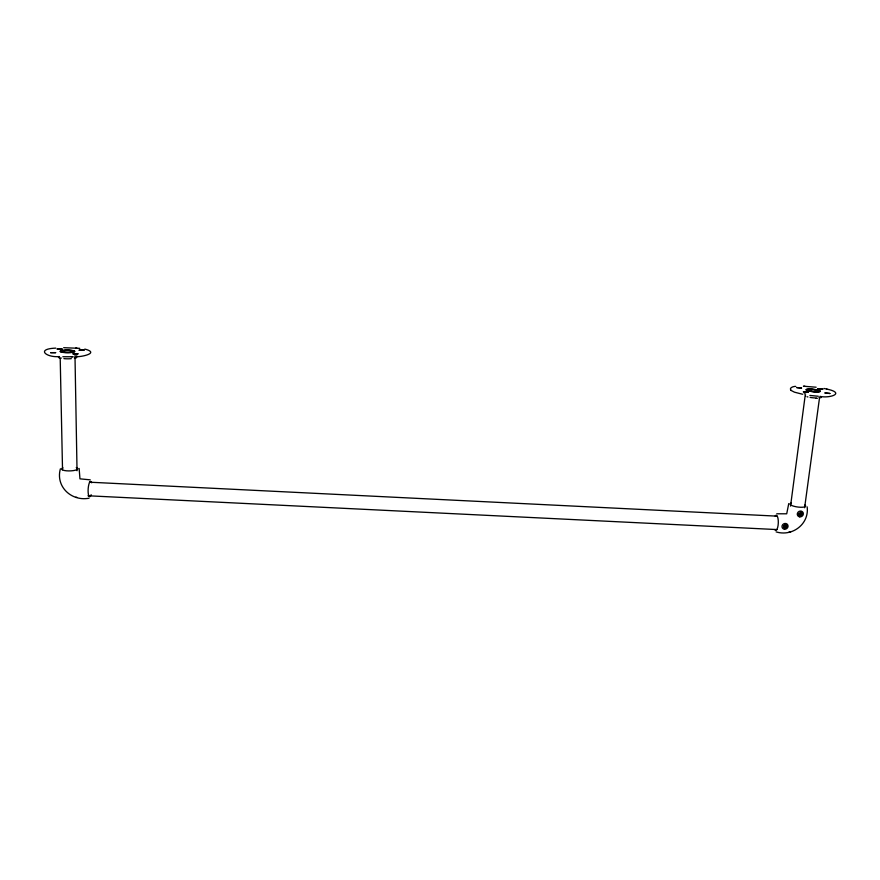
<?xml version="1.0" encoding="UTF-8"?>
<svg xmlns="http://www.w3.org/2000/svg" width="880" height="880" viewBox="0 0 880 880"><rect width="100%" height="100%" fill="white"/><g stroke="black" fill="none" stroke-linecap="round" stroke-linejoin="round"><path stroke-width="1.32" d="M76.791 357.104L75.867 358.16M786.566 527.417L785.07 525.855L785.29 524.183L786.786 525.745L786.566 527.417L784.96 528.176L783.563 527.263L783.783 525.591L785.4 524.832L786.786 525.745M790.537 506.088L805.222 395.208M802.098 513.348L800.701 512.435L799.073 513.194L798.853 514.877L800.25 515.79L801.867 515.031L802.098 513.348L800.525 511.841M804.617 507.76L819.489 397.98M807.158 506.858C809.435 524.15 792.176 536.943 776.094 531.872M821.403 397.1L820.699 397.826M60.401 468.787C55.33 486.673 71.599 501.633 89.078 498.201M788.755 503.569L786.709 513.799L776.743 513.788M785.07 525.855L783.464 526.614L784.96 528.176M788.953 532.125L790.746 531.795M795.795 386.419C793.749 386.177 788.546 387.684 791.043 390.445M55.803 348.128C35.387 348.843 46.321 357.841 59.499 356.565M74.811 356.664C80.322 357.401 100.661 353.089 84.799 349.085M62.832 356.741L72.468 356.763M71.467 356.796L73.161 356.741M74.646 354.992L76.89 355.047M63.679 347.699L79.772 348.337M815.87 398.255L817.322 398.277M815.826 398.255L816.596 398.266M804.903 386.265L803.418 386.221L816.145 387.222M819.918 396.352C829.609 398.629 846.175 393.107 826.683 389.048M777.128 529.584L87.978 495.77M90.233 479.842L79.959 478.841L79.134 468.435M89.452 482.185L776.93 516.142M818.29 396.264L809.886 395.428M75.812 347.974L76.802 348.051M805.64 394.031L804.21 393.8M802.604 394.262L794.409 392.161L790.889 390.324M823.911 388.454L826.969 389.114M75.889 497.178L77.011 497.409M59.444 358.149L58.388 357.082M801.867 515.031L800.294 513.513L798.688 514.272L800.25 515.79M60.203 358.149L62.524 469.722M75.031 358.314L77.033 470.734M76.274 467.533A8.052 2.035 -1.4 0 1 75.207 470.25A8.052 2.035 -1.4 0 1 64.548 470.547A8.052 2.035 -1.4 0 1 63.019 467.896M91.168 494.714A7.667 2.002 -86.3 0 1 88.429 494.571A7.667 2.002 -86.3 0 1 88.913 484.165A7.667 2.002 -86.3 0 1 91.707 482.823M819.192 397.364A6.875 1.155 6.3 0 1 819.005 397.551M815.056 397.925A6.875 1.155 6.3 0 1 810.095 397.419M807.917 396.979A6.875 1.155 6.3 0 1 807.037 396.726M805.585 395.978A6.875 1.155 6.3 0 1 805.552 395.769M804.87 505.065A7.898 1.969 7.8 0 1 802.439 507.243A7.898 1.969 7.8 0 1 792.374 505.769A7.898 1.969 7.8 0 1 791.373 503.085M775.137 515.999A7.546 2.354 -88.1 0 1 778.305 522.885A7.546 2.354 -88.1 0 1 774.686 529.54M800.47 514.965A3.091 2.827 -30.6 0 1 799.865 515.273M74.58 357.753A7.007 1.199 0.2 0 1 74.349 357.973M71.313 358.655A7.007 1.199 0.2 0 1 63.91 358.622M61.325 358.127A7.007 1.199 0.2 0 1 60.863 357.918M84.051 350.163L79.167 350.163L84.051 350.163M77.968 353.826L72.985 353.837L77.968 353.826M62.106 349.008L57.189 349.008L62.106 349.008M55.627 352.649L50.611 352.66L55.627 352.649M829.884 393.481L825 392.964L829.884 393.481M822.745 389.191L817.949 388.685L822.745 389.191M808.291 392.359L803.429 391.831L808.291 392.359M801.526 388.08L796.752 387.574L801.526 388.08M809.457 391.061A6.875 1.122 6.2 0 0 820.006 391.292A6.875 1.122 6.2 0 0 810.073 389.169A6.875 1.122 6.2 0 0 809.457 391.061M808.346 390.896A7.282 1.199 6.2 0 0 820.27 391.501A7.282 1.199 6.2 0 0 810.92 389.125A7.282 1.199 6.2 0 0 808.346 390.896M809.215 390.753A5.665 0.924 6.2 0 0 818.62 391.314A5.665 0.924 6.2 0 0 811.679 389.444A5.665 0.924 6.2 0 0 809.215 390.753M799.755 516.857A3.102 2.838 -30.6 0 0 803.187 512.787A3.102 2.838 -30.6 0 0 798.006 512.237A3.102 2.838 -30.6 0 0 799.755 516.857M784.476 529.221A3.091 2.827 -29.4 0 0 787.886 525.173A3.091 2.827 -29.4 0 0 782.716 524.634A3.091 2.827 -29.4 0 0 784.476 529.221M63.701 352.451A7.425 1.232 0.3 0 0 74.91 351.461A7.425 1.232 0.3 0 0 63.844 350.306A7.425 1.232 0.3 0 0 63.701 352.451M63.36 352.055A5.775 0.957 0.3 0 0 73.051 351.692A5.775 0.957 0.3 0 0 66.066 350.46A5.775 0.957 0.3 0 0 63.36 352.055M63.459 352.341A7.018 1.166 0.3 0 0 74.47 351.538A7.018 1.166 0.3 0 0 64.526 350.328A7.018 1.166 0.3 0 0 63.459 352.341"/></g></svg>
